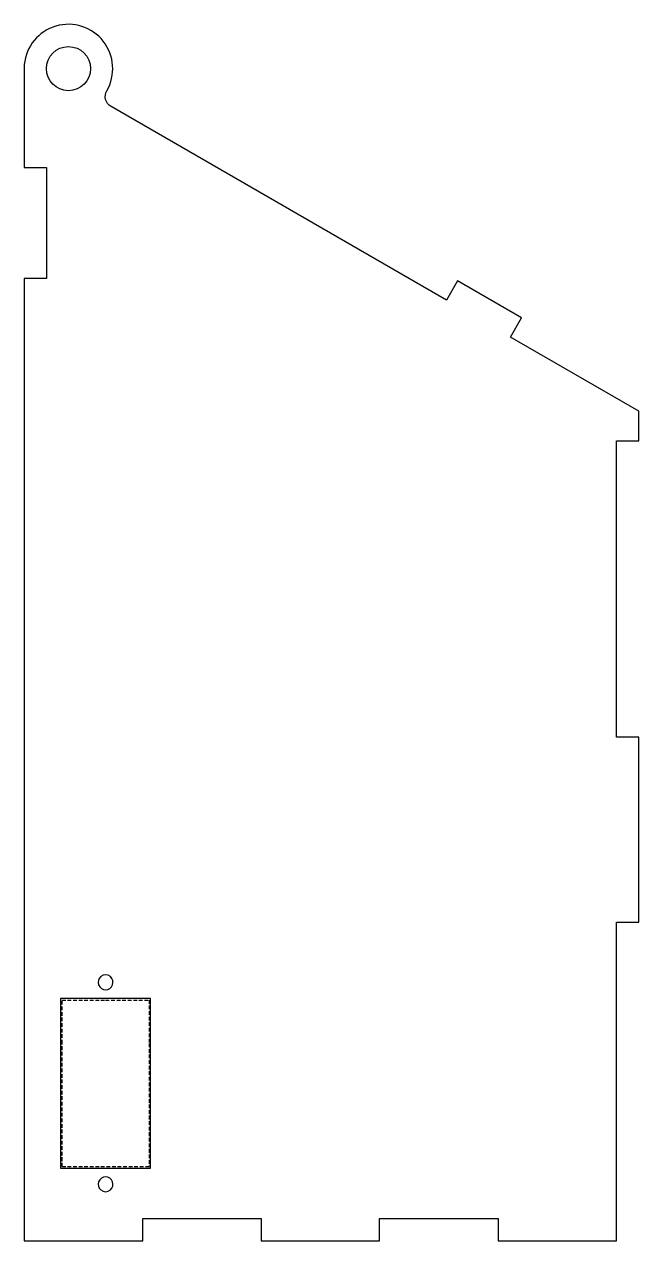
# Model space of a CAD drawing. Header units: millimetres. Extents: x 0 to 83, y 0 to 164.
import ezdxf

# ---------------------------------------------------------------- set-up
doc = ezdxf.new("R2010")
doc.units = ezdxf.units.MM
doc.linetypes.add('DASHED', pattern=[0.75, 0.5, -0.25])
doc.layers.get('0').update_dxf_attribs({"linetype": 'CONTINUOUS'})

msp = doc.modelspace()

# ---------------------------------------------------------------- linework, layer by layer
at = {"linetype": 'DASHED'}
for p, q in [((5.1, 32.51), (10.98, 32.51)), ((5.1, 26.64), (5.1, 32.51)), ((10.98, 32.51), (16.85, 32.51)), ((16.85, 32.51), (16.85, 26.64)), ((5.1, 10.01), (5.1, 26.64)), ((16.85, 26.64), (16.85, 10.01)), ((5.1, 10.01), (16.85, 10.01))]:
    msp.add_line(p, q, dxfattribs=at)
msp.add_lwpolyline([(80, 68.04), (80, 108.08), (83, 108.08), (83, 112.08), (65.68, 122.08), (67.18, 124.68), (58.52, 129.68), (57.02, 127.08), (11.71, 153.24, -0.414214), (11.14, 155.36, 1.241345), (0, 158.92), (0, 145), (3, 145), (3, 130), (0, 130), (0, 0), (16, 0), (16, 3), (32, 3), (32, 0), (48, 0), (48, 3), (64, 3), (64, 0), (80, 0), (80, 43.04), (83, 43.04), (83, 68.04)], format="xyb", close=True)
msp.add_lwpolyline([(4.9, 9.81), (17.05, 9.81), (17.05, 26.64), (17.05, 32.71), (10.98, 32.71), (4.9, 32.71), (4.9, 26.64)], close=True)
msp.add_circle((5.96, 158.35), 2.98)
for centre, start, end in [((10.98, 34.91), -229.4584, 49.4584), ((10.98, 34.91), 49.4584, 130.5416), ((10.98, 7.61), -49.4584, 229.4584), ((10.98, 7.61), 229.4584, 310.5416)]:
    msp.add_arc(centre, 1, start, end)

doc.saveas('drawing.dxf')
